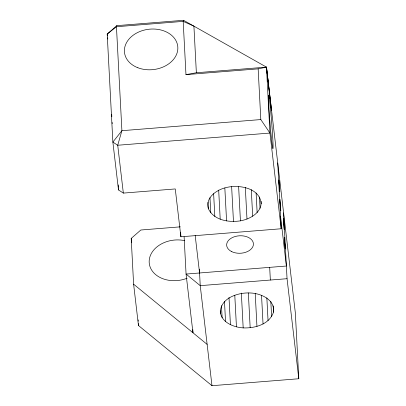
<?xml version="1.0" encoding="UTF-8"?>
<svg xmlns="http://www.w3.org/2000/svg" width="406" height="406" viewBox="0 0 406 406"><rect width="100%" height="100%" fill="white"/><g stroke="black" fill="none" stroke-linecap="round" stroke-linejoin="round"><path stroke-width="0.61" d="M220.387 313.336C219.585 298.126 238.302 292.137 250.791 293C261.099 293.452 275.253 299.811 273.502 312.143C269.523 324.419 254.801 328.398 243.179 327.901C233.44 327.287 220.534 322.146 220.255 310.803M261.22 203.797C260.084 188.607 240.844 184.801 228.476 187.07C218.321 188.653 205.025 196.656 208.334 208.648C213.82 220.356 228.882 222.666 240.428 220.849C250.03 219.154 262.124 212.541 261.088 201.264M180.376 226.842L140.826 230.009L131.209 238.418L133.61 284.19L138.466 325.51L211.988 385.7L298.796 378.747L295.34 312.818L266.478 67.132L183.548 20.3L116.821 25.644L116.451 26.73L121.907 130.691L117.72 145.252L123.338 193.099L175.265 188.942L180.883 236.789L281.18 228.756L277.724 162.953M183.548 20.3L183.182 21.381L185.973 74.633L258.155 68.853L266.478 67.132L271.594 110.757M116.821 25.644L107.204 34.053L112.868 142.085L118.491 189.932L123.338 193.099M185.973 74.633L196.362 72.745L266.478 67.132L270.061 98.836M266.478 67.132L269.934 133.061L260.814 119.567L121.907 130.691L112.868 142.085L117.72 145.252L269.934 133.061L281.18 228.756M298.796 378.747L287.047 278.704L200.234 285.657L186.07 274.06L184.111 236.805M133.61 284.19L207.131 344.379M280.51 216.073L286.382 266.026L186.07 274.06L192.967 332.778L192.799 329.621M211.988 385.7L200.234 285.657L199.371 269.183M107.423 35.921L107.204 34.053L116.451 26.73L183.182 21.381L193.916 26.151L196.362 72.745M107.641 37.783L107.788 39.027M131.209 238.418L131.722 242.803M195.184 235.516L199.569 272.979M270.198 100.079L270.482 102.561M270.619 103.804L270.832 105.672M270.969 106.915L271.254 109.402M283.591 212.901L287.047 278.704M273.172 305.814L273.502 312.143M269.685 267.361L270.35 280.038M270.817 301.414L271.614 316.599M258.155 68.853L260.814 119.567M266.854 297.862L268.046 320.638M259.459 196.951L260.053 208.339M261.55 295.512L263.042 323.983M256.115 192.967L257.14 212.582M251.289 189.663L252.684 216.241M255.222 293.508L256.947 326.409M245.32 187.425L246.98 219.057M248.345 292.944L250.172 327.743M238.632 186.684L240.428 220.849M241.352 293.102L243.179 327.901M231.638 186.689L233.465 221.488M234.785 295.233L236.444 326.866M224.843 188.029L226.568 220.93M228.999 297.512L230.43 324.714M218.682 190.115L220.209 219.22M224.477 301.348L225.543 321.593M221.488 305.688L222.118 317.71M213.627 193.687L214.825 216.464M209.978 197.676L210.775 212.861M208.004 202.32L208.334 208.648M180.665 232.562L180.883 236.789M138.167 319.867L138.233 321.121M138.365 323.628L138.466 325.51M118.227 184.908L118.359 187.42M118.425 188.678L118.491 189.932M112.234 123.627A26.811 0.858 85.4 0 1 112.157 122.485M111.823 116.7A26.811 0.858 85.4 0 1 111.706 114.238M187.115 278.222A26.811 20.295 -6.7 0 1 149.2 262.692A26.811 20.295 -6.7 0 1 184.522 240.606M284.317 237.622L285.245 248.837L284.317 237.622M279.841 199.3L280.779 210.618L279.841 199.3M278.841 180.152L279.775 191.475L278.841 180.152M283.332 218.347L284.256 229.689L283.332 218.347M231.318 251.421A13.403 8.749 -3 0 0 253.202 245.731A13.403 8.749 -3 0 0 235.597 236.388A13.403 8.749 -3 0 0 231.318 251.421M268.701 104.134A26.811 0.858 85.4 0 0 272.685 148.033A26.811 0.858 85.4 0 0 270.898 113.365A26.811 0.858 85.4 0 0 268.701 104.134M137.857 67.746A26.811 20.295 -6.7 0 0 177.853 47.994A26.811 20.295 -6.7 0 0 137.654 32.5A26.811 20.295 -6.7 0 0 137.857 67.746"/></g></svg>
